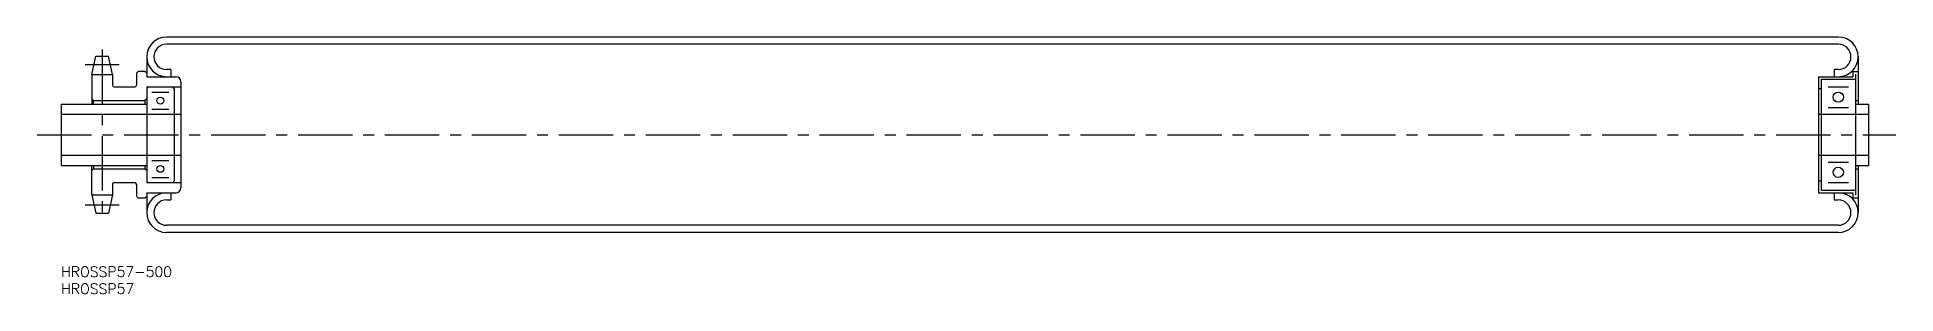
# Model space of a CAD drawing. Extents: x -7 to 536, y -8 to 67.
import ezdxf

# ---------------------------------------------------------------- set-up
doc = ezdxf.new("R2010")
doc.units = 0
doc.header["$LTSCALE"] = 0.5
doc.linetypes.add('CENTER', pattern=[50.8, 31.75, -6.35, 6.35, -6.35])
for name, color, linetype in [('MSM_CENTER', 1, 'CENTER'), ('MSM_CONTINUOUS', 7, 'CONTINUOUS'), ('MSM_PART_NUMBER', 7, 'CONTINUOUS')]:
    doc.layers.add(name, color=color, linetype=linetype)
doc.styles.get("Standard").update_dxf_attribs({"font": 'txt.shx', "height": 3, "bigfont": 'bigfont.shx'})

# ---------------------------------------------------------------- blocks, each defined once
blk = doc.blocks.new('*U3')
at = {"layer": 'MSM_PART_NUMBER'}
blk.add_text('HROSSP57-500', height=3, dxfattribs=at).set_placement((0, -3))
blk = doc.blocks.new('*U4')
at = {"layer": 'MSM_PART_NUMBER'}
blk.add_text('HROSSP57', height=3, dxfattribs=at).set_placement((0, -8))

msp = doc.modelspace()

# ---------------------------------------------------------------- linework, layer by layer
at = {"layer": 'MSM_CENTER'}
for p, q in [((12, 63.6), (12, 13.6)), ((7, 59.15), (17, 59.15)), ((-7, 38.6), (536, 38.6)), ((7, 18.05), (17, 18.05))]:
    msp.add_line(p, q, dxfattribs=at)
at = {"layer": 'MSM_CONTINUOUS'}
for p, q in [((519.2, 67.2), (30.8, 67.2)), ((9, 56.2), (10.18, 61.6)), ((10.18, 61.6), (13.82, 61.6)), ((15, 56.2), (13.82, 61.6)), ((25, 61.4), (25, 55.6)), ((519.2, 65.1), (30.8, 65.1)), ((525, 61.4), (525, 47.6)), ((9, 56.2), (15, 56.2)), ((9, 56.2), (9, 47.6)), ((15, 56.2), (15, 53.1)), ((22.5, 57.1), (22, 56.6)), ((22, 56.6), (22, 53.1)), ((24.5, 57.1), (22.5, 57.1)), ((25, 56.6), (24.5, 57.1)), ((25, 55.6), (33.5, 55.6)), ((32, 57.7), (30.8, 57.7)), ((32, 57.7), (32, 55.6)), ((513.4, 55.6), (523.4, 55.6)), ((513.4, 55.6), (513.4, 21.6)), ((514.2, 54.85), (524.2, 54.85)), ((514.2, 54.85), (514.2, 22.35)), ((519.2, 57.7), (518, 57.7)), ((518, 57.7), (518, 55.6)), ((523.4, 57.1), (523.4, 55.6)), ((523.4, 57.1), (525, 57.1)), ((524.2, 56.36), (524.2, 20.95)), ((9.5, 48.6), (9, 49.1)), ((15.5, 52.6), (21.5, 52.6)), ((25, 49.1), (24.5, 48.6)), ((25, 52.6), (35, 52.6)), ((25, 52.6), (25, 24.6)), ((26.5, 51.1), (31.5, 51.1)), ((33, 52.1), (33, 25.1)), ((35, 54.1), (35, 23.1)), ((513.4, 52.1), (514.2, 52.1)), ((516.2, 52.6), (522.2, 52.6)), ((0, 47.6), (0, 29.6)), ((0, 47.6), (25, 47.6)), ((0, 44.6), (35, 44.6)), ((9.5, 47.6), (9.5, 48.6)), ((9.5, 48.6), (24.5, 48.6)), ((24.5, 48.6), (24.5, 47.6)), ((26.5, 46.1), (31.5, 46.1)), ((513.4, 44.6), (528, 44.6)), ((516.2, 46.6), (522.2, 46.6)), ((524.2, 48.6), (525, 48.6)), ((524.2, 47.6), (528, 47.6)), ((528, 47.6), (528, 29.6)), ((0, 32.6), (35, 32.6)), ((513.4, 32.6), (528, 32.6)), ((0, 29.6), (25, 29.6)), ((9, 21), (9, 29.6)), ((9.5, 28.6), (9, 28.1)), ((9.5, 29.6), (9.5, 28.6)), ((9.5, 28.6), (24.5, 28.6)), ((24.5, 29.6), (24.5, 28.6)), ((25, 28.1), (24.5, 28.6)), ((26.5, 31.1), (31.5, 31.1)), ((516.2, 30.6), (522.2, 30.6)), ((524.2, 29.6), (528, 29.6)), ((524.2, 28.6), (525, 28.6)), ((525, 29.6), (525, 15.8)), ((15, 24.1), (15, 21)), ((15.5, 24.6), (21.5, 24.6)), ((22, 24.1), (22, 20.6)), ((25, 24.6), (35, 24.6)), ((26.5, 26.1), (31.5, 26.1)), ((513.4, 25.1), (514.2, 25.1)), ((514.2, 22.35), (524.2, 22.35)), ((516.2, 24.6), (522.2, 24.6)), ((9, 21), (15, 21)), ((9, 21), (10.18, 15.6)), ((15, 21), (13.82, 15.6)), ((22, 20.6), (22.5, 20.1)), ((22.5, 20.1), (24.5, 20.1)), ((24.5, 20.1), (25, 20.6)), ((25, 21.6), (33.5, 21.6)), ((25, 21.6), (25, 15.8)), ((30.8, 19.5), (32, 19.5)), ((32, 21.6), (32, 19.5)), ((513.4, 21.6), (523.4, 21.6)), ((518, 21.6), (518, 19.5)), ((518, 19.5), (519.2, 19.5)), ((523.4, 21.6), (523.4, 20.1)), ((523.4, 20.1), (525, 20.1)), ((10.18, 15.6), (13.82, 15.6)), ((519.2, 12.1), (30.8, 12.1)), ((519.2, 10), (30.8, 10))]:
    msp.add_line(p, q, dxfattribs=at)
for centre, radius in [((29, 48.6), 1), ((519.2, 49.6), 1.5), ((29, 28.6), 1), ((519.2, 27.6), 1.5)]:
    msp.add_circle(centre, radius, dxfattribs=at)
for centre, radius, start, end in [((30.8, 61.4), 5.8, 90, 270), ((519.2, 61.4), 5.8, 0, 90), ((30.8, 61.4), 3.7, 90, 270), ((519.2, 61.4), 3.7, 270, 90), ((519.2, 61.4), 5.8, 270, 360), ((33.5, 54.1), 1.5, 0, 90), ((15.5, 53.1), 0.5, 180, 270), ((21.5, 53.1), 0.5, 270, 0), ((25.5, 52.1), 0.5, 90, 180), ((32.5, 52.1), 0.5, 0, 90), ((15.5, 24.1), 0.5, 90, 180), ((21.5, 24.1), 0.5, 0, 90), ((25.5, 25.1), 0.5, 180, 270), ((32.5, 25.1), 0.5, 270, 0), ((33.5, 23.1), 1.5, 270, 0), ((30.8, 15.8), 5.8, 90, 270), ((30.8, 15.8), 3.7, 90, 270), ((519.2, 15.8), 5.8, 0, 90), ((519.2, 15.8), 3.7, 270, 90), ((519.2, 15.8), 5.8, 270, 360)]:
    msp.add_arc(centre, radius, start, end, dxfattribs=at)

# ---------------------------------------------------------------- block references
for name in ['*U3', '*U4']:
    msp.add_blockref(name, (0, 0), dxfattribs=at)

doc.saveas('drawing.dxf')
